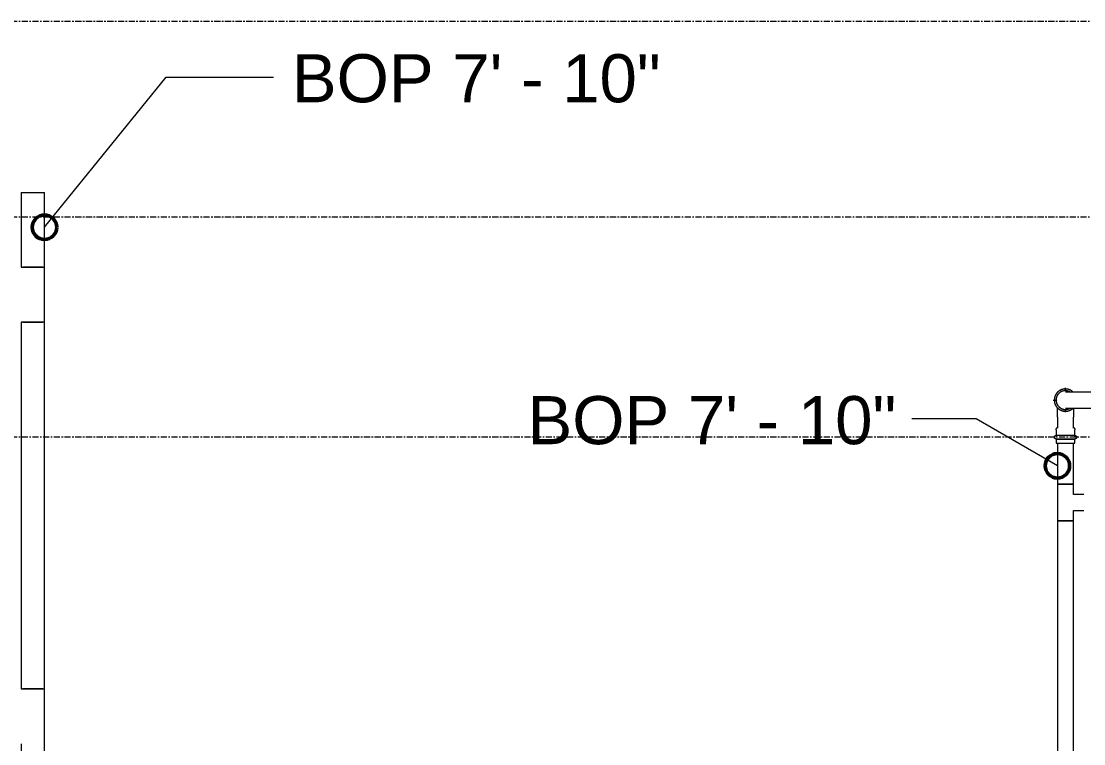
# Model space of a CAD drawing. Header units: inches. Extents: x -3679 to 241, y -496 to 1784.
# Drawn here: x -941.7 to -854.7, y 433.9 to 493 of the extents above; entities that cross this region are included whole.
import ezdxf

# ---------------------------------------------------------------- set-up
doc = ezdxf.new("R2010")
doc.units = ezdxf.units.IN
doc.header["$MEASUREMENT"] = 0
doc.linetypes.add('Grid Line', pattern=[0.875, 0.5, -0.125, 0.125, -0.125])
for name, color, linetype, lineweight in [('G-ANNO-DIMS', 251, 'Continuous', 9), ('P-PIPE', 1, 'Continuous', 9), ('P-PIPE-CNTR', 1, 'Continuous', 9), ('S-GRID', 8, 'Continuous', 9)]:
    doc.layers.add(name, color=color, linetype=linetype, lineweight=lineweight)
doc.styles.add('Arial', font='arial.ttf', dxfattribs={"height": 3.934132})

# ---------------------------------------------------------------- blocks, each defined once
blk = doc.blocks.new('Victaulic-VicPress316-Elbow 90-45deg Style P568_P571 - Standard-523083-SECOND LEVEL')
at = {"layer": 'P-PIPE'}
for p, q in [((-3178.283, 1233.462), (-3178.283, 1232.568)), ((-3176.968, 1232.571), (-3176.968, 1233.462)), ((-3178.392, 1232.416), (-3178.392, 1231.964)), ((-3177.625, 1231.964), (-3178.392, 1231.964)), ((-3176.859, 1231.964), (-3177.625, 1231.964)), ((-3176.859, 1231.964), (-3176.859, 1232.416)), ((-3178.392, 1231.673), (-3178.392, 1231.335)), ((-3177.625, 1231.673), (-3178.392, 1231.673)), ((-3178.392, 1231.335), (-3177.625, 1231.335)), ((-3176.859, 1231.673), (-3177.625, 1231.673)), ((-3177.625, 1231.335), (-3176.859, 1231.335)), ((-3176.859, 1231.335), (-3176.859, 1231.673))]:
    blk.add_line(p, q, dxfattribs=at)
at = {"layer": 'P-PIPE', "flags": 128}
for points in [[(-3177.625, 1235.767), (-3177.661, 1235.766), (-3177.698, 1235.764), (-3177.734, 1235.76), (-3177.77, 1235.755), (-3177.806, 1235.749), (-3177.842, 1235.741), (-3177.877, 1235.731), (-3177.912, 1235.721), (-3177.946, 1235.708), (-3177.98, 1235.695), (-3178.013, 1235.68), (-3178.046, 1235.664), (-3178.078, 1235.646), (-3178.109, 1235.628), (-3178.14, 1235.608), (-3178.17, 1235.586), (-3178.198, 1235.564), (-3178.226, 1235.54), (-3178.253, 1235.516), (-3178.279, 1235.49), (-3178.304, 1235.464), (-3178.328, 1235.436), (-3178.351, 1235.407), (-3178.372, 1235.378), (-3178.392, 1235.348), (-3178.412, 1235.317), (-3178.429, 1235.285), (-3178.446, 1235.252), (-3178.461, 1235.219), (-3178.475, 1235.185), (-3178.488, 1235.151), (-3178.499, 1235.116), (-3178.508, 1235.081), (-3178.517, 1235.046), (-3178.524, 1235.01), (-3178.529, 1234.974), (-3178.533, 1234.938), (-3178.536, 1234.901), (-3178.537, 1234.865), (-3178.537, 1234.828), (-3178.535, 1234.792), (-3178.532, 1234.755), (-3178.527, 1234.719), (-3178.521, 1234.683), (-3178.513, 1234.648), (-3178.504, 1234.612), (-3178.494, 1234.577), (-3178.482, 1234.543), (-3178.469, 1234.509), (-3178.454, 1234.475), (-3178.438, 1234.442), (-3178.421, 1234.41), (-3178.403, 1234.379), (-3178.383, 1234.348), (-3178.362, 1234.318), (-3178.34, 1234.289), (-3178.317, 1234.261), (-3178.293, 1234.234)], [(-3177.625, 1235.621), (-3177.656, 1235.621), (-3177.686, 1235.619), (-3177.717, 1235.616), (-3177.747, 1235.612), (-3177.777, 1235.606), (-3177.807, 1235.599), (-3177.837, 1235.591), (-3177.866, 1235.582), (-3177.895, 1235.572), (-3177.924, 1235.561), (-3177.951, 1235.548), (-3177.979, 1235.535), (-3178.006, 1235.52), (-3178.032, 1235.504), (-3178.058, 1235.487), (-3178.083, 1235.47), (-3178.107, 1235.451), (-3178.13, 1235.431), (-3178.153, 1235.41), (-3178.175, 1235.389), (-3178.196, 1235.366), (-3178.216, 1235.343), (-3178.235, 1235.319), (-3178.253, 1235.294), (-3178.27, 1235.269), (-3178.286, 1235.243), (-3178.301, 1235.216), (-3178.315, 1235.189), (-3178.328, 1235.161), (-3178.339, 1235.133), (-3178.35, 1235.104), (-3178.359, 1235.075), (-3178.368, 1235.045), (-3178.375, 1235.015), (-3178.38, 1234.985), (-3178.385, 1234.955), (-3178.388, 1234.924), (-3178.391, 1234.894), (-3178.391, 1234.863), (-3178.391, 1234.832), (-3178.39, 1234.802), (-3178.387, 1234.771), (-3178.383, 1234.741), (-3178.378, 1234.711), (-3178.371, 1234.681), (-3178.364, 1234.651), (-3178.355, 1234.622), (-3178.345, 1234.593), (-3178.334, 1234.564), (-3178.322, 1234.536), (-3178.309, 1234.508), (-3178.294, 1234.481), (-3178.283, 1234.461)], [(-3176.968, 1234.223), (-3176.946, 1234.246), (-3176.922, 1234.274), (-3176.899, 1234.302), (-3176.878, 1234.332), (-3176.858, 1234.362), (-3176.838, 1234.393), (-3176.821, 1234.425), (-3176.804, 1234.458), (-3176.789, 1234.491), (-3176.775, 1234.524), (-3176.762, 1234.559), (-3176.751, 1234.593), (-3176.742, 1234.629), (-3176.733, 1234.664), (-3176.726, 1234.7), (-3176.721, 1234.736), (-3176.717, 1234.772), (-3176.714, 1234.809), (-3176.713, 1234.845), (-3176.713, 1234.881), (-3176.715, 1234.918), (-3176.718, 1234.954), (-3176.723, 1234.99), (-3176.729, 1235.026), (-3176.737, 1235.062), (-3176.746, 1235.097), (-3176.756, 1235.132), (-3176.768, 1235.167), (-3176.781, 1235.201), (-3176.796, 1235.234), (-3176.812, 1235.267), (-3176.829, 1235.299), (-3176.847, 1235.331), (-3176.867, 1235.362), (-3176.888, 1235.392), (-3176.91, 1235.421), (-3176.933, 1235.449), (-3176.957, 1235.476), (-3176.983, 1235.502), (-3177.009, 1235.527), (-3177.036, 1235.551), (-3177.065, 1235.574), (-3177.094, 1235.596), (-3177.124, 1235.617), (-3177.155, 1235.636), (-3177.187, 1235.655), (-3177.219, 1235.671), (-3177.252, 1235.687), (-3177.285, 1235.701), (-3177.32, 1235.714), (-3177.354, 1235.726), (-3177.389, 1235.736), (-3177.425, 1235.745), (-3177.46, 1235.752), (-3177.496, 1235.758), (-3177.533, 1235.762), (-3177.569, 1235.765), (-3177.605, 1235.767), (-3177.625, 1235.767)], [(-3176.964, 1234.467), (-3176.949, 1234.494), (-3176.935, 1234.521), (-3176.922, 1234.549), (-3176.911, 1234.577), (-3176.9, 1234.606), (-3176.891, 1234.635), (-3176.882, 1234.665), (-3176.875, 1234.694), (-3176.87, 1234.725), (-3176.865, 1234.755), (-3176.862, 1234.785), (-3176.859, 1234.816), (-3176.859, 1234.847), (-3176.859, 1234.877), (-3176.86, 1234.908), (-3176.863, 1234.938), (-3176.867, 1234.969), (-3176.872, 1234.999), (-3176.879, 1235.029), (-3176.886, 1235.059), (-3176.895, 1235.088), (-3176.905, 1235.117), (-3176.916, 1235.146), (-3176.928, 1235.174), (-3176.941, 1235.201), (-3176.956, 1235.229), (-3176.971, 1235.255), (-3176.988, 1235.281), (-3177.005, 1235.306), (-3177.024, 1235.33), (-3177.043, 1235.354), (-3177.064, 1235.377), (-3177.085, 1235.399), (-3177.107, 1235.42), (-3177.13, 1235.44), (-3177.154, 1235.46), (-3177.179, 1235.478), (-3177.204, 1235.495), (-3177.23, 1235.512), (-3177.256, 1235.527), (-3177.284, 1235.541), (-3177.311, 1235.554), (-3177.34, 1235.566), (-3177.368, 1235.577), (-3177.397, 1235.587), (-3177.427, 1235.595), (-3177.457, 1235.603), (-3177.487, 1235.609), (-3177.517, 1235.614), (-3177.547, 1235.617), (-3177.578, 1235.62), (-3177.608, 1235.621), (-3177.625, 1235.621)], [(-3178.283, 1234.855), (-3178.283, 1234.854), (-3178.283, 1234.85), (-3178.283, 1234.845), (-3178.283, 1234.837), (-3178.283, 1234.827), (-3178.283, 1234.815), (-3178.283, 1234.801), (-3178.283, 1234.784), (-3178.283, 1234.766), (-3178.283, 1234.745), (-3178.283, 1234.722), (-3178.283, 1234.697), (-3178.283, 1234.671), (-3178.283, 1234.642), (-3178.283, 1234.612), (-3178.283, 1234.579), (-3178.283, 1234.545), (-3178.283, 1234.509), (-3178.283, 1234.472), (-3178.283, 1234.432), (-3178.283, 1234.392), (-3178.283, 1234.349), (-3178.283, 1234.306), (-3178.283, 1234.261), (-3178.283, 1234.214), (-3178.283, 1234.167), (-3178.283, 1234.118), (-3178.283, 1234.069), (-3178.283, 1234.018), (-3178.283, 1233.967), (-3178.283, 1233.914), (-3178.283, 1233.861), (-3178.283, 1233.808), (-3178.283, 1233.753), (-3178.283, 1233.699), (-3178.283, 1233.644), (-3178.283, 1233.588), (-3178.283, 1233.533), (-3178.283, 1233.477), (-3178.283, 1233.462)], [(-3176.968, 1233.462), (-3176.968, 1233.518), (-3176.968, 1233.573), (-3176.968, 1233.629), (-3176.968, 1233.684), (-3176.968, 1233.739), (-3176.968, 1233.793), (-3176.968, 1233.847), (-3176.968, 1233.9), (-3176.968, 1233.953), (-3176.968, 1234.004), (-3176.968, 1234.055), (-3176.968, 1234.105), (-3176.968, 1234.154), (-3176.968, 1234.202), (-3176.968, 1234.248), (-3176.968, 1234.294), (-3176.968, 1234.338), (-3176.968, 1234.38), (-3176.968, 1234.422), (-3176.968, 1234.461), (-3176.968, 1234.499), (-3176.968, 1234.535), (-3176.968, 1234.57), (-3176.968, 1234.603), (-3176.968, 1234.634), (-3176.968, 1234.663), (-3176.968, 1234.69), (-3176.968, 1234.716), (-3176.968, 1234.739), (-3176.968, 1234.76), (-3176.968, 1234.779), (-3176.968, 1234.796), (-3176.968, 1234.811), (-3176.968, 1234.824), (-3176.968, 1234.835), (-3176.968, 1234.843), (-3176.968, 1234.849), (-3176.968, 1234.853), (-3176.968, 1234.855), (-3176.968, 1234.855)], [(-3178.392, 1231.673), (-3178.397, 1231.673), (-3178.403, 1231.674), (-3178.409, 1231.674), (-3178.415, 1231.675), (-3178.42, 1231.676), (-3178.426, 1231.678), (-3178.432, 1231.679), (-3178.437, 1231.681), (-3178.443, 1231.683), (-3178.448, 1231.685), (-3178.453, 1231.687), (-3178.459, 1231.69), (-3178.464, 1231.693), (-3178.469, 1231.696), (-3178.474, 1231.699), (-3178.478, 1231.702), (-3178.483, 1231.706), (-3178.487, 1231.709), (-3178.492, 1231.713), (-3178.496, 1231.717), (-3178.5, 1231.722), (-3178.504, 1231.726), (-3178.507, 1231.731), (-3178.511, 1231.735), (-3178.514, 1231.74), (-3178.517, 1231.745), (-3178.52, 1231.75), (-3178.522, 1231.755), (-3178.525, 1231.761), (-3178.527, 1231.766), (-3178.529, 1231.772), (-3178.531, 1231.777), (-3178.532, 1231.783), (-3178.534, 1231.788), (-3178.535, 1231.794), (-3178.536, 1231.8), (-3178.536, 1231.806), (-3178.537, 1231.811), (-3178.537, 1231.817), (-3178.537, 1231.823), (-3178.537, 1231.829), (-3178.536, 1231.835), (-3178.535, 1231.84), (-3178.534, 1231.846), (-3178.533, 1231.852), (-3178.532, 1231.858), (-3178.53, 1231.863), (-3178.528, 1231.869), (-3178.526, 1231.874), (-3178.524, 1231.879), (-3178.521, 1231.885), (-3178.519, 1231.89), (-3178.516, 1231.895), (-3178.512, 1231.9), (-3178.509, 1231.904), (-3178.506, 1231.909), (-3178.502, 1231.914), (-3178.498, 1231.918), (-3178.494, 1231.922), (-3178.49, 1231.926), (-3178.485, 1231.93), (-3178.481, 1231.934), (-3178.476, 1231.937), (-3178.471, 1231.94), (-3178.467, 1231.944), (-3178.461, 1231.946), (-3178.456, 1231.949), (-3178.451, 1231.952), (-3178.446, 1231.954), (-3178.44, 1231.956), (-3178.435, 1231.958), (-3178.429, 1231.959), (-3178.423, 1231.961), (-3178.418, 1231.962), (-3178.412, 1231.963), (-3178.406, 1231.964), (-3178.4, 1231.964), (-3178.395, 1231.964), (-3178.392, 1231.964)], [(-3178.392, 1232.416), (-3178.391, 1232.427), (-3178.391, 1232.438), (-3178.39, 1232.448), (-3178.388, 1232.459), (-3178.386, 1232.47), (-3178.384, 1232.481), (-3178.381, 1232.491), (-3178.378, 1232.502), (-3178.374, 1232.512), (-3178.37, 1232.522), (-3178.366, 1232.532), (-3178.361, 1232.542), (-3178.355, 1232.551), (-3178.35, 1232.561), (-3178.344, 1232.57), (-3178.338, 1232.579), (-3178.331, 1232.587), (-3178.324, 1232.596), (-3178.317, 1232.604), (-3178.309, 1232.611), (-3178.301, 1232.619), (-3178.293, 1232.626), (-3178.284, 1232.633), (-3178.283, 1232.634)], [(-3177.625, 1231.964), (-3177.656, 1231.964), (-3177.686, 1231.964), (-3177.717, 1231.964), (-3177.747, 1231.964), (-3177.777, 1231.964), (-3177.807, 1231.964), (-3177.837, 1231.964), (-3177.866, 1231.964), (-3177.895, 1231.964), (-3177.924, 1231.964), (-3177.951, 1231.964), (-3177.979, 1231.964), (-3178.006, 1231.964), (-3178.032, 1231.964), (-3178.058, 1231.964), (-3178.083, 1231.964), (-3178.107, 1231.964), (-3178.13, 1231.964), (-3178.153, 1231.964), (-3178.175, 1231.964), (-3178.196, 1231.964), (-3178.216, 1231.964), (-3178.235, 1231.964), (-3178.253, 1231.964), (-3178.27, 1231.964), (-3178.286, 1231.964), (-3178.301, 1231.964), (-3178.315, 1231.964), (-3178.328, 1231.964), (-3178.339, 1231.964), (-3178.35, 1231.964), (-3178.359, 1231.964), (-3178.368, 1231.964), (-3178.375, 1231.964), (-3178.38, 1231.964), (-3178.385, 1231.964), (-3178.388, 1231.964), (-3178.391, 1231.964), (-3178.391, 1231.964), (-3178.392, 1231.964)], [(-3178.392, 1231.964), (-3178.391, 1231.964), (-3178.389, 1231.964), (-3178.386, 1231.964), (-3178.382, 1231.964), (-3178.376, 1231.964), (-3178.37, 1231.964), (-3178.362, 1231.964), (-3178.353, 1231.964)], [(-3176.859, 1231.964), (-3176.859, 1231.964), (-3176.861, 1231.964), (-3176.864, 1231.964), (-3176.868, 1231.964), (-3176.874, 1231.964), (-3176.88, 1231.964), (-3176.888, 1231.964), (-3176.897, 1231.964), (-3176.908, 1231.964), (-3176.919, 1231.964), (-3176.932, 1231.964), (-3176.945, 1231.964), (-3176.96, 1231.964), (-3176.976, 1231.964), (-3176.992, 1231.964), (-3177.01, 1231.964), (-3177.029, 1231.964), (-3177.049, 1231.964), (-3177.069, 1231.964), (-3177.091, 1231.964), (-3177.113, 1231.964), (-3177.137, 1231.964), (-3177.161, 1231.964), (-3177.185, 1231.964), (-3177.211, 1231.964), (-3177.237, 1231.964), (-3177.264, 1231.964), (-3177.291, 1231.964), (-3177.319, 1231.964), (-3177.347, 1231.964), (-3177.376, 1231.964), (-3177.405, 1231.964), (-3177.435, 1231.964), (-3177.465, 1231.964), (-3177.495, 1231.964), (-3177.525, 1231.964), (-3177.556, 1231.964), (-3177.586, 1231.964), (-3177.617, 1231.964), (-3177.625, 1231.964)], [(-3176.968, 1232.634), (-3176.959, 1232.627), (-3176.951, 1232.62), (-3176.943, 1232.613), (-3176.935, 1232.605), (-3176.927, 1232.597), (-3176.92, 1232.589), (-3176.914, 1232.58), (-3176.907, 1232.571), (-3176.901, 1232.562), (-3176.896, 1232.553), (-3176.89, 1232.543), (-3176.885, 1232.534), (-3176.881, 1232.524), (-3176.877, 1232.514), (-3176.873, 1232.503), (-3176.87, 1232.493), (-3176.867, 1232.483), (-3176.864, 1232.472), (-3176.862, 1232.461), (-3176.861, 1232.45), (-3176.86, 1232.44), (-3176.859, 1232.429), (-3176.859, 1232.418), (-3176.859, 1232.416)], [(-3176.9, 1231.964), (-3176.891, 1231.964), (-3176.882, 1231.964), (-3176.875, 1231.964), (-3176.87, 1231.964), (-3176.865, 1231.964), (-3176.862, 1231.964), (-3176.859, 1231.964), (-3176.859, 1231.964), (-3176.859, 1231.964)], [(-3176.859, 1231.964), (-3176.853, 1231.964), (-3176.847, 1231.964), (-3176.841, 1231.963), (-3176.835, 1231.962), (-3176.83, 1231.961), (-3176.824, 1231.96), (-3176.818, 1231.959), (-3176.813, 1231.957), (-3176.807, 1231.955), (-3176.802, 1231.953), (-3176.797, 1231.95), (-3176.791, 1231.948), (-3176.786, 1231.945), (-3176.781, 1231.942), (-3176.776, 1231.939), (-3176.772, 1231.936), (-3176.767, 1231.932), (-3176.763, 1231.928), (-3176.758, 1231.924), (-3176.754, 1231.92), (-3176.75, 1231.916), (-3176.746, 1231.912), (-3176.743, 1231.907), (-3176.739, 1231.902), (-3176.736, 1231.897), (-3176.733, 1231.893), (-3176.73, 1231.887), (-3176.728, 1231.882), (-3176.725, 1231.877), (-3176.723, 1231.872), (-3176.721, 1231.866), (-3176.719, 1231.861), (-3176.718, 1231.855), (-3176.716, 1231.849), (-3176.715, 1231.844), (-3176.714, 1231.838), (-3176.714, 1231.832), (-3176.713, 1231.826), (-3176.713, 1231.82), (-3176.713, 1231.815), (-3176.713, 1231.809), (-3176.714, 1231.803), (-3176.715, 1231.797), (-3176.716, 1231.791), (-3176.717, 1231.786), (-3176.718, 1231.78), (-3176.72, 1231.775), (-3176.722, 1231.769), (-3176.724, 1231.764), (-3176.726, 1231.758), (-3176.729, 1231.753), (-3176.731, 1231.748), (-3176.734, 1231.743), (-3176.738, 1231.738), (-3176.741, 1231.733), (-3176.744, 1231.729), (-3176.748, 1231.724), (-3176.752, 1231.72), (-3176.756, 1231.716), (-3176.76, 1231.712), (-3176.765, 1231.708), (-3176.769, 1231.704), (-3176.774, 1231.701), (-3176.779, 1231.697), (-3176.784, 1231.694), (-3176.789, 1231.691), (-3176.794, 1231.689), (-3176.799, 1231.686), (-3176.804, 1231.684), (-3176.81, 1231.682), (-3176.815, 1231.68), (-3176.821, 1231.678), (-3176.827, 1231.677), (-3176.832, 1231.676), (-3176.838, 1231.675), (-3176.844, 1231.674), (-3176.85, 1231.674), (-3176.855, 1231.673), (-3176.859, 1231.673)], [(-3178.35, 1231.673), (-3178.359, 1231.673), (-3178.368, 1231.673), (-3178.375, 1231.673), (-3178.38, 1231.673), (-3178.385, 1231.673), (-3178.388, 1231.673), (-3178.391, 1231.673), (-3178.391, 1231.673), (-3178.392, 1231.673)], [(-3178.392, 1231.673), (-3178.391, 1231.673), (-3178.389, 1231.673), (-3178.386, 1231.673), (-3178.382, 1231.673), (-3178.376, 1231.673), (-3178.37, 1231.673), (-3178.362, 1231.673), (-3178.353, 1231.673), (-3178.342, 1231.673), (-3178.331, 1231.673), (-3178.319, 1231.673), (-3178.305, 1231.673), (-3178.29, 1231.673), (-3178.274, 1231.673), (-3178.258, 1231.673), (-3178.24, 1231.673), (-3178.221, 1231.673), (-3178.201, 1231.673), (-3178.181, 1231.673), (-3178.159, 1231.673), (-3178.137, 1231.673), (-3178.113, 1231.673), (-3178.089, 1231.673), (-3178.065, 1231.673), (-3178.039, 1231.673), (-3178.013, 1231.673), (-3177.986, 1231.673), (-3177.959, 1231.673), (-3177.931, 1231.673), (-3177.903, 1231.673), (-3177.874, 1231.673), (-3177.845, 1231.673), (-3177.815, 1231.673), (-3177.785, 1231.673), (-3177.755, 1231.673), (-3177.725, 1231.673), (-3177.695, 1231.673), (-3177.664, 1231.673), (-3177.633, 1231.673), (-3177.625, 1231.673)], [(-3177.625, 1231.673), (-3177.594, 1231.673), (-3177.564, 1231.673), (-3177.533, 1231.673), (-3177.503, 1231.673), (-3177.473, 1231.673), (-3177.443, 1231.673), (-3177.413, 1231.673), (-3177.384, 1231.673), (-3177.355, 1231.673), (-3177.327, 1231.673), (-3177.299, 1231.673), (-3177.271, 1231.673), (-3177.244, 1231.673), (-3177.218, 1231.673), (-3177.192, 1231.673), (-3177.167, 1231.673), (-3177.143, 1231.673), (-3177.12, 1231.673), (-3177.097, 1231.673), (-3177.075, 1231.673), (-3177.054, 1231.673), (-3177.034, 1231.673), (-3177.015, 1231.673), (-3176.997, 1231.673), (-3176.98, 1231.673), (-3176.964, 1231.673), (-3176.949, 1231.673), (-3176.935, 1231.673), (-3176.922, 1231.673), (-3176.911, 1231.673), (-3176.9, 1231.673), (-3176.891, 1231.673), (-3176.882, 1231.673), (-3176.875, 1231.673), (-3176.87, 1231.673), (-3176.865, 1231.673), (-3176.862, 1231.673), (-3176.859, 1231.673), (-3176.859, 1231.673), (-3176.859, 1231.673)], [(-3176.859, 1231.673), (-3176.859, 1231.673), (-3176.861, 1231.673), (-3176.864, 1231.673), (-3176.868, 1231.673), (-3176.874, 1231.673), (-3176.88, 1231.673), (-3176.888, 1231.673), (-3176.897, 1231.673)]]:
    blk.add_lwpolyline(points, dxfattribs=at)
blk = doc.blocks.new('Victaulic-VicPress316-Elbow 90-45deg Style P568_P571 - Standard-V43-SECOND LEVEL')
at = {"layer": 'P-PIPE'}
for p, q in [((-856.899, 460.612), (-856.899, 459.718)), ((-855.584, 459.721), (-855.584, 460.612)), ((-857.008, 459.566), (-857.008, 459.114)), ((-856.241, 459.114), (-857.008, 459.114)), ((-855.475, 459.114), (-856.241, 459.114)), ((-855.475, 459.114), (-855.475, 459.566)), ((-857.008, 458.823), (-857.008, 458.485)), ((-856.241, 458.823), (-857.008, 458.823)), ((-857.008, 458.485), (-856.241, 458.485)), ((-855.475, 458.823), (-856.241, 458.823)), ((-856.241, 458.485), (-855.475, 458.485)), ((-855.475, 458.485), (-855.475, 458.823))]:
    blk.add_line(p, q, dxfattribs=at)
at = {"layer": 'P-PIPE', "flags": 128}
for points in [[(-856.241, 462.917), (-856.278, 462.916), (-856.314, 462.914), (-856.35, 462.91), (-856.387, 462.905), (-856.422, 462.899), (-856.458, 462.891), (-856.493, 462.881), (-856.528, 462.871), (-856.563, 462.859), (-856.596, 462.845), (-856.63, 462.83), (-856.662, 462.814), (-856.694, 462.796), (-856.726, 462.778), (-856.756, 462.758), (-856.786, 462.736), (-856.815, 462.714), (-856.843, 462.691), (-856.87, 462.666), (-856.895, 462.64), (-856.92, 462.614), (-856.944, 462.586), (-856.967, 462.557), (-856.988, 462.528), (-857.009, 462.498), (-857.028, 462.467), (-857.046, 462.435), (-857.062, 462.402), (-857.077, 462.369), (-857.091, 462.335), (-857.104, 462.301), (-857.115, 462.266), (-857.125, 462.231), (-857.133, 462.196), (-857.14, 462.16), (-857.145, 462.124), (-857.15, 462.088), (-857.152, 462.051), (-857.153, 462.015), (-857.153, 461.978), (-857.151, 461.942), (-857.148, 461.906), (-857.143, 461.869), (-857.137, 461.833), (-857.129, 461.798), (-857.12, 461.762), (-857.11, 461.727), (-857.098, 461.693), (-857.085, 461.659), (-857.071, 461.625), (-857.055, 461.593), (-857.038, 461.56), (-857.019, 461.529), (-856.999, 461.498), (-856.979, 461.468), (-856.957, 461.439), (-856.933, 461.411), (-856.909, 461.384), (-856.884, 461.358), (-856.857, 461.332), (-856.83, 461.308), (-856.802, 461.285), (-856.772, 461.264), (-856.742, 461.243), (-856.711, 461.223), (-856.68, 461.205), (-856.647, 461.188), (-856.614, 461.173), (-856.581, 461.159), (-856.547, 461.146), (-856.512, 461.134), (-856.477, 461.124), (-856.442, 461.115), (-856.406, 461.108), (-856.37, 461.102), (-856.334, 461.098), (-856.297, 461.095), (-856.261, 461.093), (-856.241, 461.093)], [(-855.61, 462.662), (-855.625, 462.677), (-855.653, 462.702), (-855.681, 462.725), (-855.71, 462.746), (-855.74, 462.767), (-855.771, 462.786), (-855.803, 462.805), (-855.835, 462.822), (-855.868, 462.837), (-855.902, 462.851), (-855.936, 462.864), (-855.97, 462.876), (-856.005, 462.886), (-856.041, 462.895), (-856.077, 462.902), (-856.113, 462.908), (-856.149, 462.912), (-856.185, 462.915), (-856.222, 462.917), (-856.241, 462.917)], [(-856.899, 462.003), (-856.899, 462.005), (-856.899, 462.005)], [(-856.899, 460.612), (-856.899, 460.668), (-856.899, 460.723), (-856.899, 460.779), (-856.899, 460.834), (-856.899, 460.889), (-856.899, 460.943), (-856.899, 460.997), (-856.899, 461.05), (-856.899, 461.103), (-856.899, 461.154), (-856.899, 461.205), (-856.899, 461.255), (-856.899, 461.304), (-856.899, 461.352), (-856.899, 461.376)], [(-856.241, 461.093), (-856.205, 461.094), (-856.168, 461.096), (-856.132, 461.1), (-856.096, 461.105), (-856.06, 461.111), (-856.024, 461.119), (-855.989, 461.128), (-855.954, 461.139), (-855.92, 461.151), (-855.886, 461.165), (-855.853, 461.18), (-855.82, 461.196), (-855.788, 461.214), (-855.757, 461.232), (-855.726, 461.252), (-855.697, 461.273), (-855.668, 461.296), (-855.64, 461.319), (-855.613, 461.344)], [(-855.584, 461.347), (-855.584, 461.317), (-855.584, 461.269), (-855.584, 461.219), (-855.584, 461.168), (-855.584, 461.117), (-855.584, 461.064), (-855.584, 461.011), (-855.584, 460.958), (-855.584, 460.903), (-855.584, 460.849), (-855.584, 460.794), (-855.584, 460.738), (-855.584, 460.683), (-855.584, 460.627), (-855.584, 460.612)], [(-857.008, 458.823), (-857.014, 458.824), (-857.019, 458.824), (-857.025, 458.825), (-857.031, 458.825), (-857.037, 458.826), (-857.042, 458.828), (-857.048, 458.829), (-857.054, 458.831), (-857.059, 458.833), (-857.064, 458.835), (-857.07, 458.837), (-857.075, 458.84), (-857.08, 458.843), (-857.085, 458.846), (-857.09, 458.849), (-857.095, 458.852), (-857.099, 458.856), (-857.104, 458.86), (-857.108, 458.864), (-857.112, 458.868), (-857.116, 458.872), (-857.12, 458.876), (-857.124, 458.881), (-857.127, 458.886), (-857.13, 458.89), (-857.133, 458.895), (-857.136, 458.9), (-857.139, 458.906), (-857.141, 458.911), (-857.143, 458.916), (-857.145, 458.922), (-857.147, 458.927), (-857.149, 458.933), (-857.15, 458.939), (-857.151, 458.944), (-857.152, 458.95), (-857.153, 458.956), (-857.153, 458.962), (-857.153, 458.967), (-857.153, 458.973), (-857.153, 458.979), (-857.152, 458.985), (-857.152, 458.991), (-857.151, 458.996), (-857.149, 459.002), (-857.148, 459.008), (-857.146, 459.013), (-857.144, 459.019), (-857.142, 459.024), (-857.14, 459.03), (-857.138, 459.035), (-857.135, 459.04), (-857.132, 459.045), (-857.129, 459.05), (-857.125, 459.055), (-857.122, 459.059), (-857.118, 459.064), (-857.114, 459.068), (-857.11, 459.072), (-857.106, 459.076), (-857.102, 459.08), (-857.097, 459.084), (-857.092, 459.087), (-857.088, 459.091), (-857.083, 459.094), (-857.078, 459.097), (-857.073, 459.099), (-857.067, 459.102), (-857.062, 459.104), (-857.056, 459.106), (-857.051, 459.108), (-857.045, 459.11), (-857.04, 459.111), (-857.034, 459.112), (-857.028, 459.113), (-857.023, 459.114), (-857.017, 459.114), (-857.011, 459.114), (-857.008, 459.114)], [(-857.008, 459.566), (-857.008, 459.577), (-857.007, 459.588), (-857.006, 459.599), (-857.004, 459.609), (-857.002, 459.62), (-857, 459.631), (-856.997, 459.641), (-856.994, 459.652), (-856.99, 459.662), (-856.986, 459.672), (-856.982, 459.682), (-856.977, 459.692), (-856.972, 459.701), (-856.966, 459.711), (-856.96, 459.72), (-856.954, 459.729), (-856.947, 459.737), (-856.94, 459.746), (-856.933, 459.754), (-856.925, 459.761), (-856.917, 459.769), (-856.909, 459.776), (-856.9, 459.783), (-856.899, 459.784)], [(-856.241, 459.114), (-856.272, 459.114), (-856.303, 459.114), (-856.333, 459.114), (-856.363, 459.114), (-856.394, 459.114), (-856.423, 459.114), (-856.453, 459.114), (-856.482, 459.114), (-856.511, 459.114), (-856.54, 459.114), (-856.568, 459.114), (-856.595, 459.114), (-856.622, 459.114), (-856.648, 459.114), (-856.674, 459.114), (-856.699, 459.114), (-856.723, 459.114), (-856.747, 459.114), (-856.769, 459.114), (-856.791, 459.114), (-856.812, 459.114), (-856.832, 459.114), (-856.851, 459.114), (-856.869, 459.114), (-856.886, 459.114), (-856.902, 459.114), (-856.917, 459.114), (-856.931, 459.114), (-856.944, 459.114), (-856.956, 459.114), (-856.966, 459.114), (-856.976, 459.114), (-856.984, 459.114), (-856.991, 459.114), (-856.997, 459.114), (-857.001, 459.114), (-857.005, 459.114), (-857.007, 459.114), (-857.008, 459.114), (-857.008, 459.114)], [(-857.008, 459.114), (-857.007, 459.114), (-857.005, 459.114), (-857.002, 459.114), (-856.998, 459.114), (-856.992, 459.114), (-856.986, 459.114), (-856.978, 459.114), (-856.969, 459.114)], [(-855.475, 459.114), (-855.475, 459.114), (-855.477, 459.114), (-855.48, 459.114), (-855.485, 459.114), (-855.49, 459.114), (-855.497, 459.114), (-855.505, 459.114), (-855.514, 459.114), (-855.524, 459.114), (-855.535, 459.114), (-855.548, 459.114), (-855.561, 459.114), (-855.576, 459.114), (-855.592, 459.114), (-855.609, 459.114), (-855.626, 459.114), (-855.645, 459.114), (-855.665, 459.114), (-855.686, 459.114), (-855.707, 459.114), (-855.73, 459.114), (-855.753, 459.114), (-855.777, 459.114), (-855.802, 459.114), (-855.827, 459.114), (-855.853, 459.114), (-855.88, 459.114), (-855.907, 459.114), (-855.935, 459.114), (-855.964, 459.114), (-855.992, 459.114), (-856.021, 459.114), (-856.051, 459.114), (-856.081, 459.114), (-856.111, 459.114), (-856.141, 459.114), (-856.172, 459.114), (-856.202, 459.114), (-856.233, 459.114), (-856.241, 459.114)], [(-855.584, 459.784), (-855.575, 459.777), (-855.567, 459.77), (-855.559, 459.763), (-855.551, 459.755), (-855.544, 459.747), (-855.537, 459.739), (-855.53, 459.73), (-855.523, 459.721), (-855.517, 459.712), (-855.512, 459.703), (-855.506, 459.694), (-855.502, 459.684), (-855.497, 459.674), (-855.493, 459.664), (-855.489, 459.654), (-855.486, 459.643), (-855.483, 459.633), (-855.481, 459.622), (-855.479, 459.611), (-855.477, 459.601), (-855.476, 459.59), (-855.475, 459.579), (-855.475, 459.568), (-855.475, 459.566)], [(-855.516, 459.114), (-855.507, 459.114), (-855.499, 459.114), (-855.492, 459.114), (-855.486, 459.114), (-855.481, 459.114), (-855.478, 459.114), (-855.476, 459.114), (-855.475, 459.114), (-855.475, 459.114)], [(-855.475, 459.114), (-855.469, 459.114), (-855.463, 459.114), (-855.457, 459.113), (-855.452, 459.113), (-855.446, 459.112), (-855.44, 459.11), (-855.435, 459.109), (-855.429, 459.107), (-855.424, 459.105), (-855.418, 459.103), (-855.413, 459.101), (-855.408, 459.098), (-855.402, 459.095), (-855.397, 459.092), (-855.393, 459.089), (-855.388, 459.086), (-855.383, 459.082), (-855.379, 459.078), (-855.375, 459.074), (-855.37, 459.07), (-855.366, 459.066), (-855.363, 459.062), (-855.359, 459.057), (-855.356, 459.052), (-855.352, 459.048), (-855.349, 459.043), (-855.346, 459.038), (-855.344, 459.032), (-855.341, 459.027), (-855.339, 459.022), (-855.337, 459.016), (-855.335, 459.011), (-855.334, 459.005), (-855.332, 458.999), (-855.331, 458.994), (-855.331, 458.988), (-855.33, 458.982), (-855.329, 458.976), (-855.329, 458.971), (-855.329, 458.965), (-855.33, 458.959), (-855.33, 458.953), (-855.331, 458.947), (-855.332, 458.942), (-855.333, 458.936), (-855.334, 458.93), (-855.336, 458.925), (-855.338, 458.919), (-855.34, 458.914), (-855.342, 458.908), (-855.345, 458.903), (-855.348, 458.898), (-855.351, 458.893), (-855.354, 458.888), (-855.357, 458.883), (-855.361, 458.879), (-855.364, 458.874), (-855.368, 458.87), (-855.372, 458.866), (-855.376, 458.862), (-855.381, 458.858), (-855.385, 458.854), (-855.39, 458.851), (-855.395, 458.847), (-855.4, 458.844), (-855.405, 458.841), (-855.41, 458.839), (-855.415, 458.836), (-855.421, 458.834), (-855.426, 458.832), (-855.432, 458.83), (-855.437, 458.828), (-855.443, 458.827), (-855.448, 458.826), (-855.454, 458.825), (-855.46, 458.824), (-855.466, 458.824), (-855.472, 458.823), (-855.475, 458.823)], [(-856.966, 458.823), (-856.976, 458.823), (-856.984, 458.823), (-856.991, 458.823), (-856.997, 458.823), (-857.001, 458.823), (-857.005, 458.823), (-857.007, 458.823), (-857.008, 458.823), (-857.008, 458.823)], [(-857.008, 458.823), (-857.007, 458.823), (-857.005, 458.823), (-857.002, 458.823), (-856.998, 458.823), (-856.992, 458.823), (-856.986, 458.823), (-856.978, 458.823), (-856.969, 458.823), (-856.959, 458.823), (-856.947, 458.823), (-856.935, 458.823), (-856.921, 458.823), (-856.906, 458.823), (-856.891, 458.823), (-856.874, 458.823), (-856.856, 458.823), (-856.837, 458.823), (-856.818, 458.823), (-856.797, 458.823), (-856.775, 458.823), (-856.753, 458.823), (-856.73, 458.823), (-856.706, 458.823), (-856.681, 458.823), (-856.655, 458.823), (-856.629, 458.823), (-856.603, 458.823), (-856.575, 458.823), (-856.547, 458.823), (-856.519, 458.823), (-856.49, 458.823), (-856.461, 458.823), (-856.431, 458.823), (-856.402, 458.823), (-856.372, 458.823), (-856.341, 458.823), (-856.311, 458.823), (-856.28, 458.823), (-856.25, 458.823), (-856.241, 458.823)], [(-856.241, 458.823), (-856.211, 458.823), (-856.18, 458.823), (-856.149, 458.823), (-856.119, 458.823), (-856.089, 458.823), (-856.059, 458.823), (-856.029, 458.823), (-856, 458.823), (-855.971, 458.823), (-855.943, 458.823), (-855.915, 458.823), (-855.887, 458.823), (-855.86, 458.823), (-855.834, 458.823), (-855.808, 458.823), (-855.784, 458.823), (-855.759, 458.823), (-855.736, 458.823), (-855.713, 458.823), (-855.691, 458.823), (-855.67, 458.823), (-855.65, 458.823), (-855.631, 458.823), (-855.613, 458.823), (-855.596, 458.823), (-855.58, 458.823), (-855.565, 458.823), (-855.551, 458.823), (-855.539, 458.823), (-855.527, 458.823), (-855.516, 458.823), (-855.507, 458.823), (-855.499, 458.823), (-855.492, 458.823), (-855.486, 458.823), (-855.481, 458.823), (-855.478, 458.823), (-855.476, 458.823), (-855.475, 458.823), (-855.475, 458.823)], [(-855.475, 458.823), (-855.475, 458.823), (-855.477, 458.823), (-855.48, 458.823), (-855.485, 458.823), (-855.49, 458.823), (-855.497, 458.823), (-855.505, 458.823), (-855.514, 458.823)]]:
    blk.add_lwpolyline(points, dxfattribs=at)

msp = doc.modelspace()

# ---------------------------------------------------------------- linework, layer by layer
at = {"layer": 'G-ANNO-DIMS'}
for p, q in [((-939.785, 476.146), (-929.823, 488.435)), ((-929.823, 488.435), (-921.045, 488.435)), ((-863.537, 460.462), (-868.804, 460.462)), ((-856.899, 456.63), (-863.537, 460.462))]:
    msp.add_line(p, q, dxfattribs=at)
at = {"layer": 'G-ANNO-DIMS', "lineweight": 50}
for centre in [(-939.785, 476.146), (-856.899, 456.63)]:
    msp.add_circle(centre, 1, dxfattribs=at)
at = {"layer": 'P-PIPE'}
for p, q in [((-941.685, 479), (-941.685, 472.879)), ((-941.685, 479), (-939.785, 479)), ((-939.785, 472.879), (-939.785, 479)), ((-941.686, 472.879), (-939.784, 472.879)), ((-941.407, 472.879), (-941.558, 472.879)), ((-941.21, 472.879), (-941.407, 472.879)), ((-940.981, 472.879), (-941.21, 472.879)), ((-940.489, 472.879), (-940.981, 472.879)), ((-940.26, 472.879), (-940.489, 472.879)), ((-940.063, 472.879), (-940.26, 472.879)), ((-939.912, 472.879), (-940.063, 472.879)), ((-939.784, 468.391), (-939.784, 472.879)), ((-939.784, 468.391), (-941.686, 468.391)), ((-941.685, 468.391), (-941.685, 438.379)), ((-941.558, 468.391), (-941.407, 468.391)), ((-941.407, 468.391), (-941.21, 468.391)), ((-941.21, 468.391), (-940.981, 468.391)), ((-940.981, 468.391), (-940.489, 468.391)), ((-940.489, 468.391), (-940.26, 468.391)), ((-940.26, 468.391), (-940.063, 468.391)), ((-940.063, 468.391), (-939.912, 468.391)), ((-939.785, 438.379), (-939.785, 468.391)), ((-856.899, 458.485), (-856.899, 455.131)), ((-855.584, 455.131), (-855.584, 458.485)), ((-855.584, 455.131), (-856.899, 455.131)), ((-856.899, 455.131), (-856.899, 452.139)), ((-856.899, 455.131), (-856.876, 455.131)), ((-856.876, 455.131), (-856.811, 455.131)), ((-856.811, 455.131), (-856.706, 455.131)), ((-856.706, 455.131), (-856.57, 455.131)), ((-856.57, 455.131), (-856.411, 455.131)), ((-856.411, 455.131), (-856.071, 455.131)), ((-856.071, 455.131), (-855.913, 455.131)), ((-855.913, 455.131), (-855.776, 455.131)), ((-855.776, 455.131), (-855.606, 455.131)), ((-855.606, 455.131), (-855.584, 455.131)), ((-855.584, 454.293), (-855.584, 455.131)), ((-854.745, 454.293), (-855.584, 454.293)), ((-855.584, 452.139), (-855.584, 452.978)), ((-855.584, 452.978), (-854.745, 452.978)), ((-856.876, 452.139), (-856.899, 452.139)), ((-856.899, 452.139), (-856.899, 388.925)), ((-856.899, 452.139), (-855.584, 452.139)), ((-856.811, 452.139), (-856.876, 452.139)), ((-856.706, 452.139), (-856.811, 452.139)), ((-856.57, 452.139), (-856.706, 452.139)), ((-856.411, 452.139), (-856.57, 452.139)), ((-856.071, 452.139), (-856.411, 452.139)), ((-855.913, 452.139), (-856.071, 452.139)), ((-855.776, 452.139), (-855.913, 452.139)), ((-855.672, 452.139), (-855.776, 452.139)), ((-855.606, 452.139), (-855.672, 452.139)), ((-855.584, 452.139), (-855.606, 452.139)), ((-855.584, 388.925), (-855.584, 452.139)), ((-941.686, 438.379), (-939.784, 438.379)), ((-941.407, 438.379), (-941.558, 438.379)), ((-941.21, 438.379), (-941.407, 438.379)), ((-940.981, 438.379), (-941.21, 438.379)), ((-940.489, 438.379), (-940.981, 438.379)), ((-940.26, 438.379), (-940.489, 438.379)), ((-940.063, 438.379), (-940.26, 438.379)), ((-939.912, 438.379), (-940.063, 438.379)), ((-939.784, 433.891), (-939.784, 438.379)), ((-941.685, 433.891), (-941.685, 387.649)), ((-939.785, 387.649), (-939.785, 433.891))]:
    msp.add_line(p, q, dxfattribs=at)
at = {"layer": 'P-PIPE-CNTR'}
for p, q in [((-856.241, 462.741), (-856.241, 463.005)), ((-857.241, 462.005), (-856.979, 462.005)), ((-856.241, 461.005), (-856.241, 461.269))]:
    msp.add_line(p, q, dxfattribs=at)
at = {"layer": 'S-GRID', "linetype": 'Grid Line'}
for p, q in [((-3666.394, 493), (228, 493)), ((-3666.394, 477), (228, 477)), ((-3666.394, 459), (228, 459))]:
    msp.add_line(p, q, dxfattribs=at)

# ---------------------------------------------------------------- block references
at = {"layer": 'P-PIPE', "rotation": 90}
msp.add_blockref('Victaulic-VicPress316-Elbow 90-45deg Style P568_P571 - Standard-523083-SECOND LEVEL', (378.614, 3639.63), dxfattribs=at)
at = {"layer": 'P-PIPE'}
msp.add_blockref('Victaulic-VicPress316-Elbow 90-45deg Style P568_P571 - Standard-V43-SECOND LEVEL', (0, 0), dxfattribs=at)

# ---------------------------------------------------------------- texts
at = {"layer": 'G-ANNO-DIMS', "char_height": 3.93413, "width": 35.952, "attachment_point": 1, "line_spacing_factor": 0.938532, "style": 'Arial'}
for insert in [(-919.545, 490.304), (-900.264, 462.332)]:
    msp.add_mtext('BOP 7\' - 10"', dxfattribs=dict(at, insert=insert))

doc.saveas('drawing.dxf')
